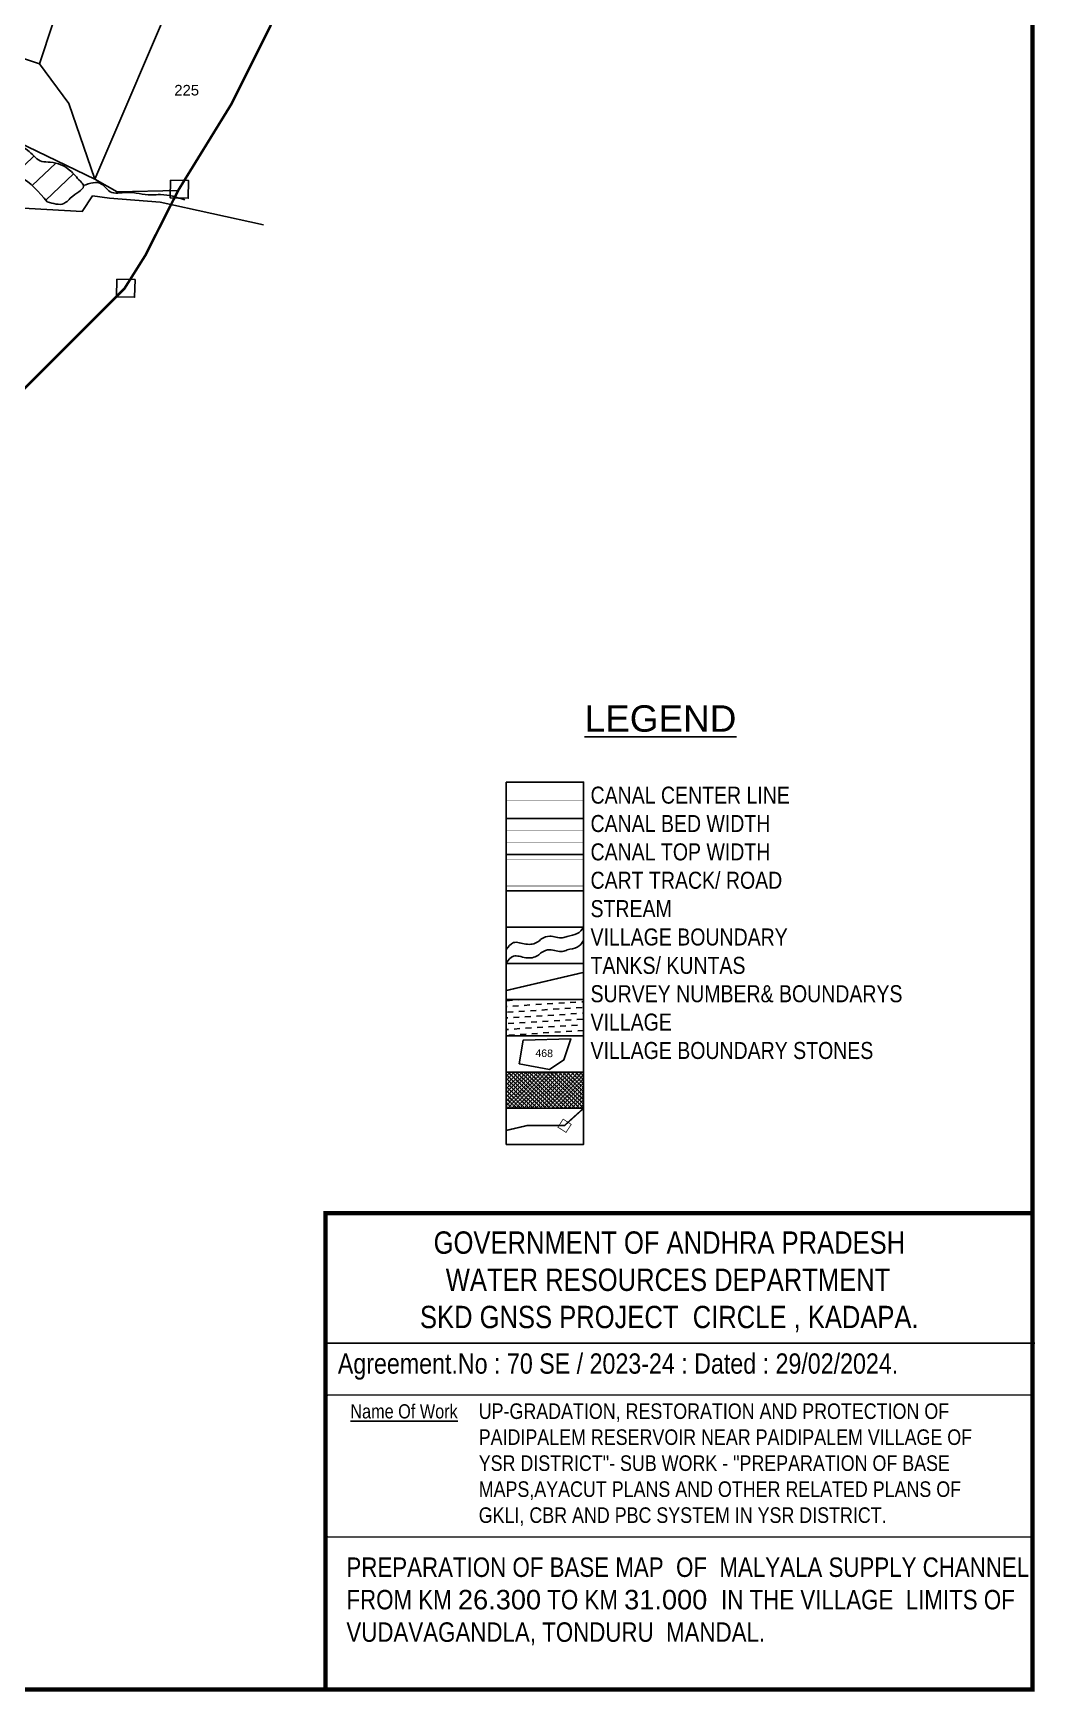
# Model space of a CAD drawing. Header units: inches. Extents: x 210057 to 233268, y 1605847 to 1613374.
# Drawn here: x 213246 to 214849, y 1606537 to 1609193 of the extents above; entities that cross this region are included whole.
import ezdxf
from ezdxf.enums import TextEntityAlignment as Align

# ---------------------------------------------------------------- set-up
doc = ezdxf.new("R2010")
doc.units = ezdxf.units.IN
doc.header["$LTSCALE"] = 15
doc.header["$MEASUREMENT"] = 0
doc.linetypes.add('ACAD_ISO02W100', pattern=[15, 12, -3])
doc.linetypes.add('HIDDEN2', pattern=[0.1875, 0.125, -0.0625])
for name, color, linetype in [('CANAL1', 7, 'Continuous'), ('FRAME 025', 7, 'Continuous'), ('PAPER SIZE', 5, 'Continuous'), ('PLOT', 7, 'Continuous'), ('PLOT NO', 7, 'Continuous'), ('ROAD', 1, 'Continuous'), ('STREAM', 4, 'Continuous'), ('TABLE', 7, 'Continuous'), ('tank', 4, 'Continuous'), ('TITLEBLOCK', 7, 'Continuous'), ('VILLAGE', 7, 'Continuous'), ('VILLAGE BOUNDRY', 5, 'Continuous'), ('VILLAGE BOUNDRY STONES', 1, 'Continuous'), ('VILLAGE STONES', 240, 'Continuous')]:
    doc.layers.add(name, color=color, linetype=linetype)
doc.styles.add('A', font='arial.ttf')
doc.styles.add('ARIALN', font='ARIALN.TTF')
doc.styles.get("Standard").update_dxf_attribs({"font": 'arial.ttf'})

msp = doc.modelspace()

# ---------------------------------------------------------------- hatches: boundary and pattern name
at = {"layer": 'STREAM'}
h = msp.add_hatch(dxfattribs=at)
h.set_pattern_fill('ANSI31', color=256, scale=257.462267, angle=-1.3115)
h.set_pattern_definition([(43.68846, (194678.905, 1609373.314), (-22.22983, 23.271574), [])])
edge = h.paths.add_edge_path()
edge.add_spline(control_points=[(213268.1, 1608923), (213255, 1608938.5), (213235.8, 1608961.6), (213194, 1608973.9), (213188.8, 1609030.5), (213238.7, 1609009), (213254.6, 1608985.9), (213280.5, 1608987.5), (213304.2, 1608976.8), (213316.6, 1608960.1), (213332.3, 1608945.3), (213308, 1608934.2), (213294.6, 1608914.9), (213277.9, 1608920), (213268.1, 1608923)], knot_values=[0, 0, 0, 0, 17.292803, 25.59505, 36.224094, 48.812987, 56.187889, 60.220659, 70.157762, 77.173289, 79.456333, 86.572116, 92.084139, 99.892395, 99.892395, 99.892395, 99.892395], degree=3, periodic=0)
at = {"layer": 'tank'}
h = msp.add_hatch(dxfattribs=at)
h.set_pattern_fill('DASH', color=256, scale=73.679254, angle=3.5405, style=0)
h.set_pattern_definition([(3.5405362, (-254906.527, 578524.973), (8.623573306, 9.76108326), [9.2099067, -9.2099067])])
h.paths.add_polyline_path([(214003.1, 1607645.7), (214126.9, 1607645.7), (214126.9, 1607587.7), (214003.1, 1607587.7)])
at = {"layer": 'VILLAGE', "linetype": 'Continuous'}
h = msp.add_hatch(dxfattribs=at)
h.set_pattern_fill('SACNCR', color=256, scale=49.487886, angle=1.5303, style=0)
h.set_pattern_definition([(46.53031993, (-254906.5266, 578524.973), (-3.367056184, 3.191832365), []), (46.53031993, (-254903.247, 578525.0605), (-3.367056184, 3.191832365), [0, -4.639489324])])
h.paths.add_polyline_path([(214003.1, 1607529.7), (214126.9, 1607529.7), (214126.9, 1607471.7), (214003.1, 1607471.7)])

# ---------------------------------------------------------------- linework, layer by layer
at = {"layer": 'CANAL1', "color": 1, "linetype": 'HIDDEN2', "ltscale": 100, "const_width": 0.606}
msp.add_lwpolyline([(214003.1, 1607964.8), (214126.9, 1607964.8)], dxfattribs=at)
at = {"layer": 'CANAL1', "color": 5, "ltscale": 100, "const_width": 0.606}
for points in [[(214126.9, 1607915.9), (214003.1, 1607915.9)], [(214126.9, 1607897.7), (214003.1, 1607897.7)]]:
    msp.add_lwpolyline(points, dxfattribs=at)
at = {"layer": 'CANAL1', "color": 1, "ltscale": 100, "const_width": 0.606}
for points in [[(214126.9, 1607870), (214003.1, 1607870)], [(214126.9, 1607827.5), (214003.1, 1607827.5)]]:
    msp.add_lwpolyline(points, dxfattribs=at)
at = {"layer": 'FRAME 025', "lineweight": -3}
for points, elevation in [([(213717.4, 1607095.4), (214849.2, 1607095.4)], 0.3), ([(213717.4, 1607012.2), (214847.5, 1607013)], 4.5), ([(213717.2, 1606785.6), (214848.8, 1606784.9)], 5.5)]:
    msp.add_lwpolyline(points, dxfattribs=dict(at, elevation=elevation))
at = {"layer": 'PAPER SIZE', "color": 5, "const_width": 6.74}
msp.add_lwpolyline([(214845.4, 1606540.9), (213713.8, 1606540.9), (213713.8, 1607303.8), (214845.4, 1607303.8)], close=True, dxfattribs=at)
at = {"layer": 'PLOT'}
for points in [[(213344.4, 1608959.1), (213481.4, 1609280), (213463.4, 1609290.6), (213466, 1609305.8), (213417, 1609328.1), (213365.6, 1609344.5), (213321.1, 1609341.2), (213256.1, 1609144)], [(212972.1, 1609133.1), (213088, 1609179.8), (213141.2, 1609182.3), (213256.1, 1609144), (213302.7, 1609080.3), (213344.4, 1608959.1), (213380.3, 1608938.7), (213477.9, 1608941.1)], [(212806.5, 1608777.8), (212972.1, 1609133.1), (213037.6, 1609106.8), (213344.4, 1608959.1)]]:
    msp.add_lwpolyline(points, dxfattribs=at)
at = {"layer": 'PLOT NO'}
for points in [[(214003.1, 1607993.8), (214126.9, 1607993.8), (214126.9, 1607935.8), (214003.1, 1607935.8)], [(214003.1, 1607935.8), (214126.9, 1607935.8), (214126.9, 1607877.8), (214003.1, 1607877.8)], [(214003.1, 1607877.8), (214126.9, 1607877.8), (214126.9, 1607819.7), (214003.1, 1607819.7)], [(214003.1, 1607819.7), (214126.9, 1607819.7), (214126.9, 1607761.7), (214003.1, 1607761.7)], [(214003.1, 1607761.7), (214126.9, 1607761.7), (214126.9, 1607703.7), (214003.1, 1607703.7)], [(214003.1, 1607703.7), (214126.9, 1607703.7), (214126.9, 1607645.7), (214003.1, 1607645.7)], [(214003.1, 1607645.7), (214126.9, 1607645.7), (214126.9, 1607587.7), (214003.1, 1607587.7)], [(214003.1, 1607587.7), (214126.9, 1607587.7), (214126.9, 1607529.7), (214003.1, 1607529.7)], [(214003.1, 1607529.7), (214126.9, 1607529.7), (214126.9, 1607471.7), (214003.1, 1607471.7)], [(214003.1, 1607471.7), (214126.9, 1607471.7), (214126.9, 1607413.7), (214003.1, 1607413.7)]]:
    msp.add_lwpolyline(points, close=True, dxfattribs=at)
msp.add_lwpolyline([(214023.9, 1607542.6), (214030.2, 1607580.9), (214106.6, 1607582.6), (214095.5, 1607549.1), (214072.5, 1607533.7), (214023.9, 1607542.6)], dxfattribs=at)
at = {"layer": 'PLOT NO', "color": 4}
for points in [[(214003.1, 1607725.8), (214014.5, 1607736.8), (214034.4, 1607734.5), (214053.8, 1607738.2), (214059.5, 1607742.8), (214072.6, 1607747.2), (214082.9, 1607745.5), (214093.1, 1607744.5), (214100.8, 1607746.9), (214116.8, 1607751.2), (214126.9, 1607761.7)], [(214003.1, 1607704.1), (214014.5, 1607715), (214034.4, 1607712.7), (214053.8, 1607716.4), (214059.5, 1607721), (214072.6, 1607725.5), (214082.9, 1607723.8), (214093.1, 1607722.7), (214100.8, 1607725.2), (214116.8, 1607729.5), (214126.9, 1607740)]]:
    msp.add_spline(points, degree=3, dxfattribs=at)
at = {"layer": 'ROAD'}
msp.add_lwpolyline([(213614.5, 1608886), (213449, 1608922.4), (213367.9, 1608928.9), (213340.9, 1608932.4), (213324.4, 1608907.5), (213144.3, 1608917.3), (212934.7, 1608820.3), (212790.3, 1608764.8), (212640.9, 1608731.6), (212445.4, 1608700), (212382.6, 1608686.4), (212237.1, 1608698.2), (212164.1, 1608683.7), (212106.5, 1608651.3), (212075.9, 1608613.1), (211990.2, 1608632.5), (211893.1, 1608704.5), (211837.4, 1608747)], dxfattribs=at)
at = {"layer": 'STREAM'}
for points in [[(212044.4, 1608895.3), (212196.6, 1608978.8), (212251.7, 1609007.3), (212310.8, 1609022.6), (212395, 1609054.8), (212481.5, 1609092.7), (212544.1, 1609129), (212590.7, 1609195.6), (212644.3, 1609253.9), (212760.2, 1609275.2), (212841.4, 1609270.4), (212908.4, 1609281.9), (212920.1, 1609310.3), (212965.4, 1609389), (212986.4, 1609450.2), (213005.7, 1609497.6), (213027.7, 1609539.2), (213105.2, 1609565.7), (213162.6, 1609594.4), (213195.7, 1609613.2), (213248.1, 1609649), (213292.4, 1609682.1), (213315.6, 1609712.8)], [(213268.1, 1608923), (213224.3, 1608963.1), (213200.3, 1608978.4), (213197.9, 1609014.8), (213239.5, 1609003.3), (213259.4, 1608987.6), (213273.2, 1608986.4), (213304.7, 1608973.2), (213321.3, 1608955.8), (213326.2, 1608949.7), (213309.3, 1608932.2), (213294.7, 1608920.1), (213268.1, 1608923)], [(213325.8, 1608948.8), (213355.3, 1608951.4), (213368.8, 1608939.1), (213395.1, 1608938), (213435, 1608933.9), (213449.8, 1608934.5), (213488.3, 1608925.8)]]:
    msp.add_spline(points, degree=3, dxfattribs=at)
at = {"layer": 'VILLAGE BOUNDRY', "const_width": 7}
msp.add_lwpolyline([(210060.7, 1612653.2), (214845.4, 1612653.2), (214845.4, 1606540.9), (210060.7, 1606540.9)], close=True, dxfattribs=at)
at = {"layer": 'VILLAGE BOUNDRY', "const_width": 4}
msp.add_lwpolyline([(213631.3, 1609216.1), (213562.7, 1609078.8), (213477.9, 1608941.1), (213425.4, 1608837.3), (213392.2, 1608784.5), (213221, 1608613.2)], dxfattribs=at)
at = {"layer": 'VILLAGE BOUNDRY', "linetype": 'ACAD_ISO02W100', "ltscale": 2, "const_width": 2.43}
for points in [[(214003.1, 1607660.2), (214126.9, 1607689.2)], [(214003.1, 1607436.2), (214037.3, 1607444.2), (214096.5, 1607444.2), (214126.9, 1607471.7)]]:
    msp.add_lwpolyline(points, dxfattribs=at)
at = {"layer": 'VILLAGE BOUNDRY STONES'}
for points in [[(213465.5, 1608957.5), (213494.6, 1608956.8), (213494, 1608928.7), (213464.9, 1608929.3)], [(213379.8, 1608798.9), (213408.8, 1608798.3), (213408.2, 1608770.1), (213379.1, 1608770.8)]]:
    msp.add_lwpolyline(points, close=True, dxfattribs=at)
at = {"layer": 'VILLAGE STONES', "const_width": 1.23}
msp.add_lwpolyline([(214085.8, 1607441.4), (214094.1, 1607454.3), (214107.1, 1607445.9), (214098.7, 1607433)], close=True, dxfattribs=at)

# ---------------------------------------------------------------- texts
at = {"layer": 'PLOT NO'}
msp.add_text('225', height=17, dxfattribs=at).set_placement((213491.5, 1609101.6), align=Align.MIDDLE_CENTER)
msp.add_text('468', height=12.13, rotation=358.6877, dxfattribs=at).set_placement((214063.8, 1607559.8), align=Align.MIDDLE_CENTER)
at = {"layer": 'TABLE', "extrusion": (0.000201441, 0.004807, 0.999988), "style": 'A'}
msp.add_text('%%ULEGEND', height=42.28, rotation=359.9999, dxfattribs=at).set_placement((214250, 1608076.9, 7773), align=Align.MIDDLE)
at = {"layer": 'TITLEBLOCK', "extrusion": (0.000201441, 0.004807, 0.999988), "style": 'ARIALN'}
msp.add_text('%%UName Of Work', height=22.695, rotation=359.9999, dxfattribs=at).set_placement((213753.5, 1606956.3, 7769))
at = {"layer": 'TITLEBLOCK', "extrusion": (0.000201441, 0.004807, 0.999988), "attachment_point": 1, "text_direction": (1, -1e-06, -0.000201), "style": 'ARIALN'}
for s, insert, char_height, width in [('CANAL CENTER LINE \\PCANAL BED WIDTH {\\H1.52882x; }\\PCANAL TOP WIDTH {\\H1.35255x; }\\PCART TRACK/ ROAD{\\H1.4113x; }\\PSTREAM {\\H1.39172x; }\\PVILLAGE BOUNDARY{\\H1.39825x; }\\PTANKS/ KUNTAS{\\H1.39607x; }\\PSURVEY NUMBER& BOUNDARYS{\\H1.3968x; }\\PVILLAGE{\\H1.39655x; }\\PVILLAGE BOUNDARY STONES{\\H1.39664x; }', (214138, 1607986.6), 27.247, 571.267), ('\\pi41.01623;GOVERNMENT OF ANDHRA PRADESH  \\P\\pi60.45337;WATER RESOURCES DEPARTMENT      \\P\\pi19.16621;SKD GNSS PROJECT  CIRCLE , KADAPA.', (213845.8, 1607274.5, -5.1), 35.73, 831.246), ('Agreement.No : 70 SE / 2023-24 : Dated : 29/02/2024.', (213733.5, 1607079.2, -1.5), 32.454, 1047.584), ('UP-GRADATION, RESTORATION AND PROTECTION OF PAIDIPALEM RESERVOIR NEAR PAIDIPALEM VILLAGE OF YSR DISTRICT"- SUB WORK - "PREPARATION OF BASE MAPS,AYACUT PLANS AND OTHER RELATED PLANS OF GKLI, CBR AND PBC SYSTEM IN YSR DISTRICT.', (213959, 1606999.2, -0.8), 24.9648, 805.834), ('PREPARATION OF BASE MAP  OF  {\\C1;MALYALA SUPPLY CHANNEL  }FROM KM {\\fArial|b0|i0|c0|p34;\\C0;26.300} TO KM {\\fArial|b0|i0|c0|p34;\\C0;31.000 } IN THE VILLAGE  LIMITS OF {\\C1;VUDAVAGANDLA, TONDURU } MANDAL.', (213747.2, 1606752.5, -4), 31.1658, 1100.788)]:
    msp.add_mtext(s, dxfattribs=dict(at, insert=insert, char_height=char_height, width=width))

doc.saveas('drawing.dxf')
